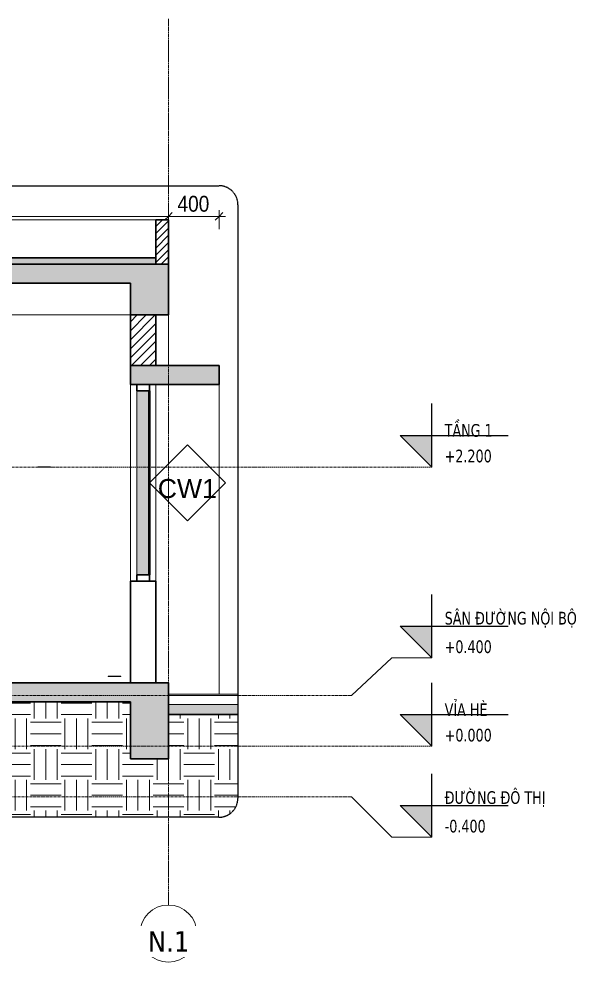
# Model space of a CAD drawing. Header units: millimetres. Extents: x 67230 to 175545, y -2320 to 85793.
# Drawn here: x 144298 to 148692, y -1702 to 5733 of the extents above; entities that cross this region are included whole.
import ezdxf

# ---------------------------------------------------------------- set-up
doc = ezdxf.new("R2010")
doc.units = ezdxf.units.MM
for name, pattern in [('Centre', [31.75, 6.35, -4.7625, 15.875, -4.7625]), ('Grid Line', [22.225, 12.7, -3.175, 3.175, -3.175]), ('Hidden', [7.14375, 4.7625, -2.38125])]:
    doc.linetypes.add(name, pattern=pattern)
for name, color, linetype, lineweight in [('A-ANNO-DIMS', 211, 'Continuous', 9), ('A-ANNO-DIMS-50', 211, 'Continuous', 9), ('A-DETL-GENF', 92, 'Continuous', 18), ('A-DETL-GENF-2', 92, 'Hidden', 25), ('A-DETL-GENF-3', 9, 'Continuous', 18), ('A-DETL-MEDM', 33, 'Continuous', 35), ('A-FLOR', 192, 'Continuous', 18), ('A-FLOR-FNSH-2', 250, 'Continuous', 35), ('A-FLOR-LEVL', 51, 'Continuous', 9), ('A-FLOR-LEVL-1', 51, 'Continuous', 25), ('A-FLOR-LEVL-2', 51, 'Centre', 9), ('A-FLOR-PATT-1', 8, 'Continuous', 18), ('A-GLAZ-CURT', 52, 'Continuous', 18), ('A-GLAZ-CURT-1', 52, 'Continuous', 25), ('A-GLAZ-CWMG', 51, 'Continuous', 18), ('A-GLAZ-CWMG-1', 51, 'Continuous', 35), ('A-GLAZ-CWMG-2', 254, 'Continuous', 18), ('A-WALL', 113, 'Continuous', 18), ('A-WALL-3', 250, 'Continuous', 35), ('A-WALL-IDEN', 211, 'Continuous', 9), ('A-WALL-PATT-1', 111, 'Continuous', 18), ('M-EQPM', 50, 'Continuous', 18), ('S-BEAM', 12, 'Continuous', 18), ('S-COLS', 52, 'Continuous', 18), ('S-GRID-1', 1, 'Grid Line', 9), ('S-GRID-IDEN', 1, 'Continuous', 9)]:
    doc.layers.add(name, color=color, linetype=linetype, lineweight=lineweight)
doc.styles.add('Arial_2', font='arial.ttf', dxfattribs={"height": 150})
doc.styles.add('Tahoma_B', font='tahomabd.ttf', dxfattribs={"height": 162.5})
doc.styles.add('Tahoma_B_1', font='tahomabd.ttf', dxfattribs={"width": 0.85, "height": 100})
doc.styles.add('UTM Avo', font='', dxfattribs={"width": 0.9, "height": 125})
doc.styles.get('UTM Avo').set_extended_font_data('UTM Avo')
doc.dimstyles.new('1_Dim_chi_tiet_2_5_1', dxfattribs={"dimscale": 304.8, "dimtxt": 124.912619, "dimasz": 0.19685, "dimexe": 0.164042, "dimexo": 0.0625, "dimgap": 0.016404, "dimtad": 1, "dimdec": 0, "dimrnd": 5, "dimzin": 0, "dimdsep": 46, "dimtxsty": 'UTM Avo', "dimblk1": 'OBLIQUE', "dimblk2": 'OBLIQUE', "dimsah": 1, "dimcen": 0.09, "dimdle": 0.164042, "dimazin": 0, "dimtfac": 1, "dimtdec": 4, "dimtix": 1, "dimtmove": 0, "dimatfit": 3, "dimfxl": 0.328084, "dimfxlon": 1, "dimtvp": 1, "dimtolj": 1, "dimtzin": 0, "dimarcsym": 2})

# ---------------------------------------------------------------- blocks, each defined once
blk = doc.blocks.new('System Panel - Glazed-4717077-TKCS_NHÀ BẢO VỆ - MẶT CẮT 1')
at = {"layer": 'A-GLAZ-CURT-1'}
for p, q in [((-69296.564287, 2800), (-69308.564287, 2800)), ((-69308.564287, 2800), (-69308.564287, 1350)), ((-69296.564287, 1350), (-69296.564287, 2800)), ((-69308.564287, 1350), (-69296.564287, 1350))]:
    blk.add_line(p, q, dxfattribs=at)
blk = doc.blocks.new('Rectangular Mullion - 50 x 100mm-4717075-TKCS_NHÀ BẢO VỆ - MẶT CẮT 1')
at = {"layer": 'A-GLAZ-CWMG-1'}
for p, q in [((-69402.564287, 2850), (-69402.564287, 2800)), ((-69302.564287, 2800), (-69302.564287, 2850)), ((-69402.564287, 2800), (-69302.564287, 2800))]:
    blk.add_line(p, q, dxfattribs=at)
blk = doc.blocks.new('Rectangular Mullion - 50 x 100mm-4717076-TKCS_NHÀ BẢO VỆ - MẶT CẮT 1')
at = {"layer": 'A-GLAZ-CWMG-1'}
for p, q in [((-69302.564287, 1350), (-69402.564287, 1350)), ((-69402.564287, 1350), (-69402.564287, 1300)), ((-69302.564287, 1300), (-69302.564287, 1350)), ((-69402.564287, 1300), (-69302.564287, 1300))]:
    blk.add_line(p, q, dxfattribs=at)
blk = doc.blocks.new('Rectangular Mullion - 50 x 100mm-2035485-TKCS_NHÀ BẢO VỆ - MẶT CẮT 1')
at = {"layer": 'A-GLAZ-CWMG-2'}
blk.add_hatch(color=256, dxfattribs=at).paths.add_polyline_path([(-69308.564287, 1350), (-69308.564287, 2800), (-69402.564287, 2800), (-69402.564287, 1350)])
at = {"layer": 'A-GLAZ-CWMG'}
blk.add_line((-69402.564287, 2800), (-69402.564287, 1350), dxfattribs=at)
blk = doc.blocks.new('THU NUOC - THU NUOC-1275255-TKCS_NHÀ BẢO VỆ - MẶT CẮT 1')
at = {"layer": 'M-EQPM'}
for p, q in [((-70182.564287, 2203.175), (-70082.564287, 2203.175)), ((-70182.564287, 2203.175), (-70182.564287, 2200)), ((-70082.564287, 2200), (-70182.564287, 2200)), ((-70082.564287, 2200), (-70082.564287, 2203.175))]:
    blk.add_line(p, q, dxfattribs=at)
blk = doc.blocks.new('BORDER VIEW - BORDER VIEW-4800198-TKCS_NHÀ BẢO VỆ - MẶT CẮT 1')
at = {"layer": 'A-DETL-GENF-2'}
for p, q in [((-76502.6, 4418.1), (-68754.2, 4418.1)), ((-76652.6, -410), (-76652.6, 4268.1)), ((-68604.2, 4268.1), (-68604.2, -410)), ((-68754.2, -560), (-76502.6, -560))]:
    blk.add_line(p, q, dxfattribs=at)
for centre, start, end in [((-76502.6, 4268.1), 90, 180), ((-68754.2, 4268.1), 0, 90), ((-76502.6, -410), 180, 270), ((-68754.2, -410), 270, 0)]:
    blk.add_arc(centre, 150, start, end, dxfattribs=at)
blk = doc.blocks.new('Level - CAO ĐỘ LEVEL-350587-TKCS_NHÀ BẢO VỆ - MẶT CẮT 1')
at = {"layer": 'A-FLOR-LEVL'}
blk.add_hatch(color=256, dxfattribs=at).paths.add_polyline_path([(-67074.1, 2450), (-67074.1, 2200), (-67324.1, 2450)])
at = {"layer": 'A-FLOR-LEVL-1'}
for p, q in [((-67074.1, 2200), (-67074.1, 2700)), ((-67324.1, 2450), (-67074.1, 2200)), ((-67324.1, 2450), (-66474.1, 2450))]:
    blk.add_line(p, q, dxfattribs=at)
blk = doc.blocks.new('Grid - M_Grid Head - Circle-353313-TKCS_NHÀ BẢO VỆ - MẶT CẮT 1')
at = {"layer": 'S-GRID-IDEN'}
blk.add_circle((-69152.6, -1477.3), 225, dxfattribs=at)
blk = doc.blocks.new('DIMBLOCK104-TKCS_NHÀ BẢO VỆ - MẶT CẮT 1')
at = {"layer": 'A-ANNO-DIMS-50'}
for p, q in [((140976.7, 4275.7), (140976.7, 4125.7)), ((140976.7, 4175.7), (140976.7, 4275.7)), ((145476.7, 4275.7), (145476.7, 4125.7)), ((145476.7, 4175.7), (145476.7, 4275.7)), ((140976.7, 4175.7), (145476.7, 4175.7))]:
    blk.add_line(p, q, dxfattribs=at)
at = {"layer": 'A-ANNO-DIMS-50', "lineweight": 25}
for p, q in [((140976.7, 4175.7), (140946.7, 4145.7)), ((140976.7, 4175.7), (141006.7, 4205.7)), ((145476.7, 4175.7), (145446.7, 4145.7)), ((145476.7, 4175.7), (145506.7, 4205.7))]:
    blk.add_line(p, q, dxfattribs=at)
at = {"layer": 'A-ANNO-DIMS-50', "color": 0, "insert": (143055.5, 4338.1), "char_height": 125, "width": 410.824, "attachment_point": 1, "line_spacing_factor": 1.110334, "style": 'UTM Avo'}
blk.add_mtext('4500', dxfattribs=at)
blk = doc.blocks.new('_Oblique')
at = {"color": 0, "linetype": 'ByBlock', "lineweight": -2}
blk.add_line((-0.5, -0.5), (0.5, 0.5), dxfattribs=at)
blk = doc.blocks.new('DIMBLOCK105-TKCS_NHÀ BẢO VỆ - MẶT CẮT 1')
at = {"layer": 'A-ANNO-DIMS-50'}
for p, q in [((145476.7, 4275.7), (145476.7, 4125.7)), ((145476.7, 4175.7), (145476.7, 4275.7)), ((145476.7, 4175.7), (145926.7, 4175.7)), ((145876.7, 4075.7), (145876.7, 4225.7)), ((145876.7, 4175.7), (145876.7, 4075.7))]:
    blk.add_line(p, q, dxfattribs=at)
at = {"layer": 'A-ANNO-DIMS-50', "lineweight": 25}
for p, q in [((145476.7, 4175.7), (145446.7, 4145.7)), ((145476.7, 4175.7), (145506.7, 4205.7)), ((145876.7, 4175.7), (145846.7, 4145.7)), ((145876.7, 4175.7), (145906.7, 4205.7))]:
    blk.add_line(p, q, dxfattribs=at)
at = {"layer": 'A-ANNO-DIMS-50', "color": 0, "insert": (145548.3, 4338.1), "char_height": 125, "width": 308.118, "attachment_point": 1, "line_spacing_factor": 1.110334, "style": 'UTM Avo'}
blk.add_mtext('400', dxfattribs=at)
blk = doc.blocks.new('M_Wall Tag - 12mm-36223-TKCS_NHÀ BẢO VỆ - MẶT CẮT 1')
at = {"layer": 'A-WALL-IDEN'}
for p, q in [((-74652.564287, 2075), (-74352.564287, 2375)), ((-74352.564287, 2375), (-74052.564287, 2075)), ((-74652.564287, 2075), (-74352.564287, 1775)), ((-74052.564287, 2075), (-74352.564287, 1775))]:
    blk.add_line(p, q, dxfattribs=at)

msp = doc.modelspace()

# ---------------------------------------------------------------- hatches: boundary and pattern name
at = {"layer": 'A-DETL-GENF-3'}
h = msp.add_hatch(dxfattribs=at)
h.set_pattern_fill('FP_32', color=256, style=0, pattern_type=2)
h.set_pattern_definition([(50, (133985.77, 1699.9), (364.368, -31.878), [38.1, -419.1]), (355, (133985.77, 1699.9), (-70.486, 382.113), [30.48, -335.28]), (100.451, (134016.13, 1697.25), (293.885, 350.233), [32.38, -356.18]), (46.184, (133985.77, 1801.5), (542.158, -84.086), [57.15, -628.65]), (96.636, (134030.95, 1794.5), (474.805, 494.855), [48.57, -534.27]), (351.184, (133985.77, 1801.5), (474.81, 494.85), [45.72, -502.92]), (21, (134036.57, 1776.1), (303.2285, -204.5305), [38.1, -419.1]), (326, (134036.57, 1776.1), (123.604, 368.376), [30.48, -335.28]), (71.451, (134061.84, 1759.06), (426.834, 163.843), [32.38, -356.18]), (37.5, (133985.77, 1699.91), (6.1766, 169.1102), [3.353, -327.863, 3.353, -337.007, -336.55]), (37.5, (133985.77, 1699.91), (6.1766, 169.1102), [-671.576, 3.353, -333.197]), (7.5, (133985.77, 1699.9), (133.639, 200.3615), [3.353, -190.703, 3.353, -320.243, -128.27]), (7.5, (133985.77, 1699.9), (133.639, 200.3615), [-517.652, 3.353, -124.917]), (327.5, (133872.48, 1699.91), (271.1818, -11.4584), [3.353, -123.647, 3.353, -392.887, -525.78]), (327.5, (133872.48, 1699.91), (271.1818, -11.4584), [-523.24, 3.353, -522.427]), (317.5, (133821.68, 1699.9), (296.2585, 50.853), [3.353, -161.747, 3.353, -259.791, -373.38]), (317.5, (133821.68, 1699.9), (296.2585, 50.853), [-428.244, 3.353, -370.027]), (45, (133985.77, 1699.9), (-125.7236, 125.7236), []), (45, (133985.77, 1890.4), (-125.7236, 125.7236), [])])
h.paths.add_polyline_path([(145476.7, -100), (145476.7, 500), (139276.7, 500), (139276.7, 0), (139576.7, 0), (139576.7, 350), (145176.7, 350), (145176.7, -100)])
h.paths.add_polyline_path([(145376.7, 2850), (145876.7, 2850), (145876.7, 3000), (145176.7, 3000), (145176.7, 2850)])
h.paths.add_polyline_path([(139576.7, 2850), (139576.7, 3000), (138876.7, 3000), (138876.7, 2850), (139376.7, 2850)])
h.paths.add_polyline_path([(139576.7, 3400), (139576.7, 3650), (145176.7, 3650), (145176.7, 3400), (145476.7, 3400), (145476.7, 3800), (139276.7, 3800), (139276.7, 3400), (139376.7, 3400)])
h = msp.add_hatch(dxfattribs=at)
h.set_pattern_fill('FP_38', color=256, style=0, pattern_type=2)
h.set_pattern_definition([(45, (133985.766, 1699.907), (-35.35534, 35.35534), [])])
h.paths.add_polyline_path([(139376.7, 3000), (139576.7, 3000), (139576.7, 3400), (139376.7, 3400)])
h.paths.add_polyline_path([(145376.7, 3000), (145376.7, 3400), (145176.7, 3400), (145176.7, 3000)])
h = msp.add_hatch(dxfattribs=at)
h.set_pattern_fill('FP_39', color=256, style=0, pattern_type=2)
h.set_pattern_definition([(0, (133985.77, 1699.9), (241.935, 241.935), [241.935, -241.935]), (0, (133985.77, 1790.63), (241.935, 241.935), [241.935, -241.935]), (0, (133985.77, 1881.36), (241.935, 241.935), [241.935, -241.935]), (90, (134016, 1911.6), (-241.935, 241.935), [241.935, -241.935]), (90, (134106.73, 1911.6), (-241.935, 241.935), [241.935, -241.935]), (90, (134197.46, 1911.6), (-241.935, 241.935), [241.935, -241.935])])
h.paths.add_polyline_path([(144135, -560), (145875, -560), (145913.8, -554.9), (145950, -539.9), (145981.1, -516.1), (146004.9, -485), (146019.9, -448.8), (146025, -410), (146025, 250), (145476.7, 250), (145476.7, -100), (145176.7, -100), (145176.7, 350), (139576.7, 350), (139576.7, 0), (139276.7, 0), (139276.7, 200), (137976.7, 200), (137976.7, -410), (137981.8, -448.8), (137996.8, -485), (138020.6, -516.1), (138051.7, -539.9), (138087.9, -554.9), (138126.7, -560), (144103.9, -560)])
at = {"layer": 'A-FLOR-PATT-1'}
h = msp.add_hatch(dxfattribs=at)
h.set_pattern_fill('FP_37', color=256, style=0, pattern_type=2)
h.set_pattern_definition([(0, (133985.766, 1699.907), (203.2, 50.8), [16.764, -135.636, 16.764, -135.636, -812.8]), (0, (133985.766, 1699.907), (203.2, 50.8), [-304.8, 16.764, -288.036, 16.764, -135.636, -355.6]), (0, (133985.766, 1699.907), (203.2, 50.8), [-762, 16.764, -84.836, 16.764, -237.236]), (120, (134061.966, 1725.307), (-145.5941, 150.57636), [16.764, -135.636, 16.764, -135.636, -812.8]), (120, (134061.966, 1725.307), (-145.5941, 150.57636), [-304.8, 16.764, -288.036, 16.764, -135.636, -355.6]), (120, (134061.966, 1725.307), (-145.5941, 150.57636), [-762, 16.764, -84.836, 16.764, -237.236]), (240, (134087.366, 1826.907), (-57.6059, -201.37636), [16.764, -135.636, 16.764, -948.436]), (240, (134087.366, 1826.907), (-57.6059, -201.37636), [-169.164, -135.636, 16.764, -288.036, -508]), (240, (134087.366, 1826.907), (-57.6059, -201.37636), [-609.6, 16.764, -135.636, 16.764, -338.836]), (240, (134087.366, 1826.907), (-57.6059, -201.37636), [-778.764, -84.836, 16.764, -237.236])])
h.paths.add_polyline_path([(139576.7, 3800), (145376.7, 3800), (145376.7, 3850), (139376.7, 3850), (139376.7, 3800)])
h = msp.add_hatch(color=256, dxfattribs=at)
h.paths.add_polyline_path([(139276.7, 200), (139276.7, 328.6), (137976.7, 328.6), (137976.7, 200)])
h.paths.add_polyline_path([(145476.7, 250), (146025, 250), (146025, 328.6), (145476.7, 328.6), (145476.7, 250.6)])
at = {"layer": 'A-WALL-PATT-1'}
h = msp.add_hatch(dxfattribs=at)
h.set_pattern_fill('FP_36', color=256, style=0, pattern_type=2)
h.set_pattern_definition([(45, (133985.766, 1699.907), (-28.28427, 28.28427), [])])
h.paths.add_polyline_path([(145476.7, 3800), (145476.7, 4150), (145376.7, 4150), (145376.7, 3800)])

# ---------------------------------------------------------------- linework, layer by layer
at = {"layer": 'A-DETL-MEDM'}
for p, q in [((145476.7, 3800), (139276.7, 3800)), ((145476.7, 3400), (145476.7, 3800)), ((139576.7, 3650), (145176.7, 3650)), ((145176.7, 3650), (145176.7, 3400)), ((145176.7, 3400), (145176.7, 3000)), ((145376.7, 3400), (145176.7, 3400)), ((145376.7, 3400), (145476.7, 3400)), ((145376.7, 3000), (145376.7, 3400)), ((145176.7, 3000), (145176.7, 2850)), ((145176.7, 3000), (145376.7, 3000)), ((145876.7, 3000), (145376.7, 3000)), ((145876.7, 2850), (145876.7, 3000)), ((145176.7, 2850), (145876.7, 2850)), ((145476.7, 500), (139276.7, 500)), ((145476.7, 250), (145476.7, 500)), ((145176.7, 350), (139576.7, 350)), ((145176.7, -100), (145176.7, 350)), ((146025, 250), (145476.7, 250)), ((145476.7, 250), (145476.7, -100)), ((145476.7, -100), (145176.7, -100))]:
    msp.add_line(p, q, dxfattribs=at)
at = {"layer": 'A-FLOR'}
for p, q in [((145476.7, 410), (146025, 410)), ((146025, 400), (145476.7, 400)), ((145476.7, 328.6), (146025, 328.6))]:
    msp.add_line(p, q, dxfattribs=at)
at = {"layer": 'A-FLOR-FNSH-2'}
for p, q in [((145376.7, 3850), (139376.7, 3850)), ((145376.7, 3800), (145376.7, 3850))]:
    msp.add_line(p, q, dxfattribs=at)
at = {"layer": 'A-FLOR-LEVL'}
for p, q in [((146920.1, 400), (147237.6, 696.7)), ((147237.6, 696.7), (147555.1, 696.7)), ((146920.1, -400), (147237.6, -717.5)), ((147237.6, -717.5), (147555.1, -717.5))]:
    msp.add_line(p, q, dxfattribs=at)
at = {"layer": 'A-FLOR-LEVL-2'}
for p, q in [((137594.6, 2200), (147555.1, 2200)), ((146920.1, 400), (137594.6, 400)), ((147555.1, 0), (137594.6, 0)), ((146920.1, -400), (137594.6, -400))]:
    msp.add_line(p, q, dxfattribs=at)
at = {"layer": 'A-WALL'}
for p, q in [((145376.7, 4150), (139376.7, 4150)), ((145176.7, 3400), (144176.7, 3400)), ((145176.7, 1300), (145176.7, 2850)), ((145376.7, 2850), (145376.7, 1300)), ((145876.7, 410), (145876.7, 2850))]:
    msp.add_line(p, q, dxfattribs=at)
at = {"layer": 'A-WALL-3'}
for p, q in [((145376.7, 4150), (145376.7, 3850)), ((145476.7, 4150), (145376.7, 4150)), ((145476.7, 3800), (145476.7, 4150)), ((145176.7, 1300), (145176.7, 500)), ((145376.7, 1300), (145176.7, 1300)), ((145376.7, 500), (145376.7, 1300))]:
    msp.add_line(p, q, dxfattribs=at)
at = {"layer": 'S-BEAM'}
msp.add_line((144176.7, 3400), (145176.7, 3400), dxfattribs=at)
at = {"layer": 'S-COLS'}
msp.add_line((145476.7, 3400), (145476.7, 3000), dxfattribs=at)
at = {"layer": 'S-GRID-1'}
for p, q in [((145476.7, 4483), (145476.7, 5733)), ((145476.7, 4483), (145476.7, 5733)), ((145476.7, -2.3), (145476.7, 4483)), ((145476.7, -2.3), (145476.7, 4483)), ((145476.7, -1252.3), (145476.7, -2.3)), ((145476.7, -1252.3), (145476.7, -2.3))]:
    msp.add_line(p, q, dxfattribs=at)

# ---------------------------------------------------------------- block references
at = {"layer": 'A-DETL-GENF'}
msp.add_blockref('BORDER VIEW - BORDER VIEW-4800198-TKCS_NHÀ BẢO VỆ - MẶT CẮT 1', (214629.2, 0), dxfattribs=at)
at = {"layer": 'A-FLOR-LEVL-1'}
for p in [(214629.2, 0), (214629.2, -1503.3), (214629.2, -2200), (214629.2, -2917.5)]:
    msp.add_blockref('Level - CAO ĐỘ LEVEL-350587-TKCS_NHÀ BẢO VỆ - MẶT CẮT 1', p, dxfattribs=at)
at = {"layer": 'A-GLAZ-CURT'}
msp.add_blockref('System Panel - Glazed-4717077-TKCS_NHÀ BẢO VỆ - MẶT CẮT 1', (214629.2, 0), dxfattribs=at)
at = {"layer": 'A-GLAZ-CWMG'}
for name in ['Rectangular Mullion - 50 x 100mm-4717075-TKCS_NHÀ BẢO VỆ - MẶT CẮT 1', 'Rectangular Mullion - 50 x 100mm-2035485-TKCS_NHÀ BẢO VỆ - MẶT CẮT 1', 'Rectangular Mullion - 50 x 100mm-4717076-TKCS_NHÀ BẢO VỆ - MẶT CẮT 1']:
    msp.add_blockref(name, (214629.2, 0), dxfattribs=at)
at = {"layer": 'A-WALL-IDEN'}
msp.add_blockref('M_Wall Tag - 12mm-36223-TKCS_NHÀ BẢO VỆ - MẶT CẮT 1', (219979.7, 0), dxfattribs=at)
at = {"layer": 'M-EQPM'}
for p in [(214629.2, 0), (215184.2, -1650)]:
    msp.add_blockref('THU NUOC - THU NUOC-1275255-TKCS_NHÀ BẢO VỆ - MẶT CẮT 1', p, dxfattribs=at)
at = {"layer": 'S-GRID-IDEN'}
msp.add_blockref('Grid - M_Grid Head - Circle-353313-TKCS_NHÀ BẢO VỆ - MẶT CẮT 1', (214629.2, 0), dxfattribs=at)

# ---------------------------------------------------------------- texts
at = {"layer": 'A-FLOR-LEVL', "char_height": 100, "line_spacing_factor": 0.996129, "style": 'Tahoma_B_1'}
for s, insert, width, attachment_point in [('\\pt510,1020,1530,2040,2550,3060,3570,4080,4590,5100,5610,6120,6630,7140,7650,8160,8670,9180,9690,10200,10710,11220,11730,12240,12750,13260,13770,14280,14790,15300,15810,16320;TẦNG 1', (147655.4, 2437.2), 452.625, 7), ('\\pt212.5,425,637.5,850,1062.5,1275,1487.5,1700,1912.5,2125,2337.5,2550,2762.5,2975,3187.5,3400,3612.5,3825,4037.5,4250,4462.5,4675,4887.5,5100,5312.5,5525,5737.5,5950,6162.5,6375,6587.5,6800;+2.200', (147655.4, 2337.5), 441.575, 1), ('\\pt510,1020,1530,2040,2550,3060,3570,4080,4590,5100,5610,6120,6630,7140,7650,8160,8670,9180,9690,10200,10710,11220,11730,12240,12750,13260,13770,14280,14790,15300,15810,16320;SÂN ĐƯỜNG NỘI BỘ', (147655.4, 933.9), 1256.725, 7), ('\\pt212.5,425,637.5,850,1062.5,1275,1487.5,1700,1912.5,2125,2337.5,2550,2762.5,2975,3187.5,3400,3612.5,3825,4037.5,4250,4462.5,4675,4887.5,5100,5312.5,5525,5737.5,5950,6162.5,6375,6587.5,6800;+0.400', (147655.4, 834.3), 441.575, 1), ('\\pt510,1020,1530,2040,2550,3060,3570,4080,4590,5100,5610,6120,6630,7140,7650,8160,8670,9180,9690,10200,10710,11220,11730,12240,12750,13260,13770,14280,14790,15300,15810,16320;VỈA HÈ', (147655.4, 237.2), 427.55, 7), ('\\pt212.5,425,637.5,850,1062.5,1275,1487.5,1700,1912.5,2125,2337.5,2550,2762.5,2975,3187.5,3400,3612.5,3825,4037.5,4250,4462.5,4675,4887.5,5100,5312.5,5525,5737.5,5950,6162.5,6375,6587.5,6800;+0.000', (147655.4, 137.5), 441.575, 1), ('\\pt510,1020,1530,2040,2550,3060,3570,4080,4590,5100,5610,6120,6630,7140,7650,8160,8670,9180,9690,10200,10710,11220,11730,12240,12750,13260,13770,14280,14790,15300,15810,16320;ĐƯỜNG ĐÔ THỊ', (147655.4, -480.3), 958.8, 7), ('\\pt212.5,425,637.5,850,1062.5,1275,1487.5,1700,1912.5,2125,2337.5,2550,2762.5,2975,3187.5,3400,3612.5,3825,4037.5,4250,4462.5,4675,4887.5,5100,5312.5,5525,5737.5,5950,6162.5,6375,6587.5,6800;-0.400', (147655.4, -580), 396.525, 1)]:
    msp.add_mtext(s, dxfattribs=dict(at, insert=insert, width=width, attachment_point=attachment_point))
at = {"layer": 'A-WALL-IDEN', "insert": (145626, 2029.9), "char_height": 150, "width": 486, "attachment_point": 5, "line_spacing_factor": 0.936439, "style": 'Arial_2'}
msp.add_mtext('\\pt634.9995,1270.0005,1905,2539.9995,3175.0005,3810,4444.9995,5080.0005,5715,6349.9995,6985.0005,7620,8254.9995,8890.0005,9525,10159.9995,10795.0005,11430,12064.9995,12700.0005,13335,13969.9995,14605.0005,15240,15874.9995,16510.0005,17145,17779.9995,18415.0005,19050,19684.9995,20320.0005;CW1', dxfattribs=at)

# ---------------------------------------------------------------- dimensions: what is measured, and where the dimension line sits
at = {"layer": 'A-ANNO-DIMS'}
for base, p1, p2, override, picture, middle in [((145476.7, 4175.7), (140976.7, 4275.7), (145476.7, 4275.7), {"dimpost": '<>', "dimfxl": 4500}, 'DIMBLOCK104-TKCS_NHÀ BẢO VỆ - MẶT CẮT 1', (143226.7, 4245.4)), ((145876.7, 4175.7), (145476.7, 4275.7), (145876.7, 4075.7), {"dimpost": '<>', "dimfxl": 447.213595}, 'DIMBLOCK105-TKCS_NHÀ BẢO VỆ - MẶT CẮT 1', (145676.7, 4245.4))]:
    dim = msp.add_linear_dim(base=base, p1=p1, p2=p2, dimstyle='1_Dim_chi_tiet_2_5_1', override=override, dxfattribs=at)
    dim.commit()
    dim.dimension.update_dxf_attribs({"geometry": picture, "text_midpoint": middle})

# ---------------------------------------------------------------- next in the draw order: texts
at = {"layer": 'S-GRID-IDEN', "insert": (145479, -1539.7), "char_height": 162.5, "width": 145.5, "attachment_point": 5, "line_spacing_factor": 0.996129, "style": 'Tahoma_B', "bg_fill": 3, "box_fill_scale": 1.25, "bg_fill_color": 256, "bg_fill_true_color": 13158600, "bg_fill_transparency": 0}
msp.add_mtext('\\pt634.99962,1269.99925,1905.0005,2540.00013,3174.99975,3809.99937,4445.00062,5080.00025,5714.99987,6349.9995,6985.00075,7620.00037,8255,8889.99962,9524.99925,10160.0005,10795.00013,11429.99975,12064.99938,12700.00063,13335.00025,13969.99988,14604.9995,15240.00075,15875.00038,16510,17144.99963,17779.99925,18415.0005,19050.00013,19684.99975,20319.99938;7', dxfattribs=at)

# ---------------------------------------------------------------- next in the draw order: block references
at = {"layer": 'S-GRID-IDEN'}
msp.add_blockref('Grid - M_Grid Head - Circle-353313-TKCS_NHÀ BẢO VỆ - MẶT CẮT 1', (214629.2, 0), dxfattribs=at)

# ---------------------------------------------------------------- next in the draw order: texts
at = {"layer": 'S-GRID-IDEN', "insert": (145478.8, -1539.7), "char_height": 162.5, "width": 387, "attachment_point": 5, "line_spacing_factor": 0.996129, "style": 'Tahoma_B', "bg_fill": 3, "box_fill_scale": 1.25, "bg_fill_color": 256, "bg_fill_true_color": 13158600, "bg_fill_transparency": 0}
msp.add_mtext('\\pt634.99962,1269.99925,1905.0005,2540.00013,3174.99975,3809.99937,4445.00062,5080.00025,5714.99987,6349.9995,6985.00075,7620.00037,8255,8889.99962,9524.99925,10160.0005,10795.00013,11429.99975,12064.99938,12700.00063,13335.00025,13969.99988,14604.9995,15240.00075,15875.00038,16510,17144.99963,17779.99925,18415.0005,19050.00013,19684.99975,20319.99938;N.1', dxfattribs=at)

doc.saveas('drawing.dxf')
